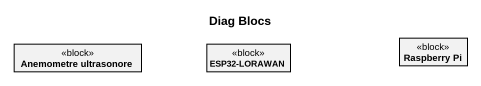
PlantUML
@startuml
title Diag Blocs
hide circle
hide empty members
class "Anemometre ultrasonore" as Anemometre_ultrasonore <<block>>
class "ESP32-LORAWAN" as ESP32_LORAWAN <<block>>
class "Raspberry Pi" as Raspberry_Pi <<block>>
@enduml
